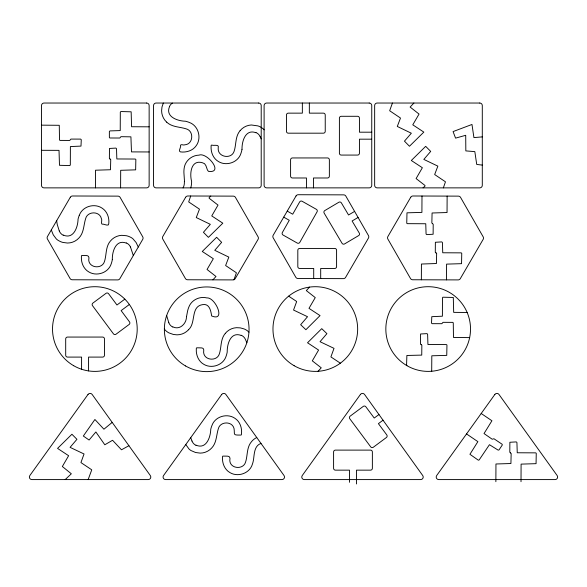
<?xml version="1.0" encoding="UTF-8"?>
<svg xmlns="http://www.w3.org/2000/svg" width="587" height="587" viewBox="0 0 587 587"><rect width="100%" height="100%" fill="white"/><g stroke="black" fill="none" stroke-linecap="round" stroke-linejoin="round"><path stroke-width="0.88" d="M149.142 151.96L131.488 151.894L130.916 136.844L120.922 136.676L119.792 138.026L109.813 137.989L109.373 137.431L109.365 131.539L109.952 130.908L120.232 130.585L120.313 112.168L120.856 111.537L131.15 111.809L131.576 126.733L149.142 126.821M469.651 337.613L453.48 337.444L453.267 322.916L452.863 322.373L443.024 322.336L441.85 323.694L432.105 323.672L431.526 323.129L431.79 316.672L442.4 316.202L442.459 297.822L442.914 297.213L453.296 297.462L453.685 312.365L467.149 312.475M186.549 316.459L187.591 311.022A25.953 25.953 0 0 1 188.823 307.126C191.399 300.016 199.624 296.039 206.851 297.917C215.378 297.051 226.347 322.146 211.643 315.945C210.99 312.064 209.985 303.288 202.72 304.616C190.298 306.377 196.307 322.96 188.515 329.74M186.49 316.833C186.461 323.635 179.835 330.342 172.916 326.9M112.322 259.659C112.073 251.83 115.72 239.063 126.227 243.077M242.013 149.311C241.807 141.474 245.381 128.722 255.917 132.721M190.702 195.999L188.684 201.921L199.47 209.155L196.271 217.564L210.322 224.329L203.432 232.298L208.407 237.361L222.811 223.177L211.753 215.928L218.019 205.098L209.163 198.259L209.133 197.621L210.792 196.065M88.145 479.586L91.755 469.827L80.933 462.571L84.044 453.986L70.08 447.353L76.934 439.311L71.922 434.248L57.555 448.395L68.628 455.717L62.347 466.511L71.328 473.782L65.194 479.586M233.964 279.728L236.429 272.794L225.613 265.529L228.827 257.113L214.761 250.319L221.644 242.343L216.632 237.28L202.266 251.471L213.323 258.72L207.05 269.47L215.979 276.477L212.912 279.845M392.432 103.033L389.665 110.745L400.495 118.046L397.296 126.454L411.34 133.22L404.458 141.151L409.462 146.251L423.829 132.104L412.778 124.818L419.045 114.069L410.122 107.054L413.901 103.033M443.361 187.869L445.467 181.809L434.659 174.544L437.858 166.136L423.829 159.407L430.697 151.402L425.685 146.339L411.318 160.486L422.361 167.735L416.102 178.565L424.988 185.47L424.973 186.108L423.08 187.869M169.577 106.482C165.028 116.776 177.59 121.069 185.419 121.223A25.953 25.953 0 0 1 189.322 122.456C198.45 125.655 201.847 138.004 196.219 145.686C192.815 150.705 186.321 152.664 180.495 151.908C177.692 151.475 181.552 146.662 180.532 145.165C181.427 143.976 183.504 145.517 184.7 144.82C193.431 144.446 194.246 130.718 185.991 128.802C179.534 126.755 171.91 127.166 166.701 122.147M79.296 215.334C82.4 206.411 94.287 202.926 101.999 208.084C107.12 211.247 109.395 217.608 108.8 223.42C109.219 227.147 103.628 223.537 102.028 224.131C100.803 223.412 102.424 219.934 101.338 218.452C99.555 210.814 87.36 211.159 85.629 218.657C83.581 225.115 83.992 232.738 78.981 237.948A15.607 15.607 0 0 1 67.498 243.04L62.868 242.424A19.122 19.122 0 0 1 60.285 241.514L58.252 240.435A13.031 13.031 0 0 1 56.279 238.887L53.278 234.866L51.296 229.95M163.325 103.033L161.997 106.981L161.608 110.672A15.607 15.607 0 0 0 166.693 122.162M240.12 130.666C235.093 136.397 236.385 144.468 234.132 151.241C231.513 159.686 217.388 157.235 218.21 148.115C219.721 143.742 214.02 146.024 211.591 145.106C211.115 145.099 211.063 145.914 211.093 146.523C210.762 152.349 213.264 158.6 218.489 161.572C226.457 166.473 238.315 162.408 240.971 153.266A25.953 25.953 0 0 0 241.998 149.311M225.335 333.365C220.308 339.095 221.6 347.166 219.347 353.939C217.073 361.533 204.349 360.653 203.623 352.501C204.401 346.844 202.464 348.069 196.931 347.805C196.205 347.731 196.307 348.847 196.3 349.404C196.014 355.238 198.604 361.475 203.887 364.373C211.848 369.12 223.544 365.033 226.186 355.964A25.953 25.953 0 0 0 227.213 352.009C227.037 344.173 230.588 331.42 241.132 335.419M309.525 287.102L306.326 290.594L315.256 297.602L308.989 308.351L320.047 315.601L305.9 329.725L300.661 324.721L307.537 316.716L293.551 310.053L296.677 301.498L288.643 296.164M318.059 371.3L321.243 367.822L312.313 360.851L318.587 350.065L307.529 342.771L321.742 328.654L326.908 333.651L320.04 341.7L334.018 348.362L330.892 356.911L340.357 363.184M112.19 422.398L103.928 429.214L94.911 419.485L83.332 436.031L89.085 440.03L95.864 431.966L104.802 444.777L112.565 440.272L121.487 449.803L128.913 445.702M124.84 299.143L116.967 304.998L108.58 293.713A1.842 1.842 0 0 0 106.005 293.339L92.878 303.09A1.842 1.842 0 0 0 92.504 305.666L113.438 333.834A1.842 1.842 0 0 0 116.013 334.216L129.14 324.457A1.842 1.842 0 0 0 129.514 321.881L121.135 310.604L129.353 304.484M378.96 414.532L374.235 418.047L365.848 406.769A1.842 1.842 0 0 0 363.28 406.387L350.153 416.146A1.842 1.842 0 0 0 349.771 418.714L370.713 446.883A1.842 1.842 0 0 0 373.281 447.265L386.407 437.506A1.842 1.842 0 0 0 386.789 434.938L378.402 423.653L383.032 420.211M354.599 211.393L348.546 214.981L341.377 202.889A1.842 1.842 0 0 0 338.86 202.244L324.794 210.579A1.842 1.842 0 0 0 324.149 213.103L342.045 243.297A1.842 1.842 0 0 0 344.562 243.935L358.635 235.6A1.842 1.842 0 0 0 359.273 233.076L352.112 220.983L358.077 217.454M256.754 437.52L255.36 438.291A15.489 15.489 0 0 0 251.53 441.659C246.496 447.389 247.787 455.461 245.535 462.233C243.26 469.82 230.537 468.94 229.81 460.795C230.874 455.094 227.983 456.268 222.921 456.121C222.502 456.158 222.48 456.928 222.495 457.515C222.165 463.341 224.667 469.593 229.891 472.564C237.86 477.466 249.717 473.401 252.373 464.258A25.953 25.953 0 0 0 253.401 460.296C254.391 454.426 254.01 445.694 261.01 443.456M482.294 136.888L473.922 137.6L471.977 124.466L453.076 131.583L455.563 138.128L465.711 135.304L465.829 150.896L474.832 151.622L476.725 164.441L482.294 165.094M41.494 125.156L59.272 125.295L59.514 139.86L59.918 140.403L69.758 140.44L70.939 139.082L80.683 139.104L81.27 139.735L80.991 146.104L70.389 146.574L70.323 164.954L69.831 165.571L59.485 165.307L59.016 150.36L41.494 150.301M371.747 132.192L359.435 132.192L359.435 118.134A1.842 1.842 0 0 0 357.6 116.292L341.245 116.292A1.842 1.842 0 0 0 339.403 118.134L339.403 153.229A1.842 1.842 0 0 0 341.245 155.071L357.6 155.071A1.842 1.842 0 0 0 359.435 153.229L359.435 139.178L371.586 139.178M110.018 159.062L110.745 159.649L110.473 169.738L95.52 170.215L95.461 187.869M447.133 196.102L447.045 212.531L432.083 212.993L431.849 223.053L432.575 223.64M435.921 252.88L436.647 253.467L436.412 263.526L421.429 264.033L421.363 279.794M431.702 371.241L431.812 355.795L446.751 355.384L446.949 344.98L446.355 344.576L427.938 344.488L427.615 334.216L426.984 333.629L420.571 333.988L420.49 344.004L421.217 344.591M521.014 481.685L521.095 464.119L536.063 463.664L536.254 453.259L535.667 452.856L517.242 452.768L516.927 442.495L516.289 441.908L509.876 442.268L509.795 452.239L510.521 452.878M110.158 159.062L109.387 158.424L109.468 148.452L115.881 148.093L116.512 148.68L116.835 158.96L135.252 159.04L135.846 159.444L135.648 169.848L120.687 170.303L120.599 187.869M432.428 223.64L433.206 224.227L433.125 234.25L426.712 234.609L426.074 234.022L425.758 223.75L407.341 223.662L406.747 223.258L406.982 212.824L421.906 212.399L421.994 196.021M436.06 252.88L435.29 252.241L435.371 242.27L441.784 241.91L442.415 242.497L442.737 252.77L461.155 252.858L461.749 253.261L461.551 263.666L446.59 264.121L446.502 279.874M421.077 344.591L421.848 345.185L421.745 355.106L406.879 355.473L406.564 365.452M510.382 452.878L511.16 453.465L510.917 463.525L495.956 463.987L495.868 481.685M63.308 235.071C73.588 239.621 77.917 227.059 78.049 219.222A25.953 25.953 0 0 1 79.282 215.326M196.014 445.151C206.331 449.693 210.557 437.146 210.755 429.302A25.953 25.953 0 0 1 211.988 425.406C215.143 416.425 227.169 412.962 234.873 418.274C239.944 421.503 242.123 427.879 241.492 433.683C241.462 434.285 241.44 435.187 240.795 435.062C232.247 435.194 235.035 434.703 234.037 428.532C232.254 420.894 220.066 421.231 218.335 428.737C216.287 435.194 216.691 442.818 211.68 448.02A15.607 15.607 0 0 1 200.196 453.113L195.566 452.504L191.039 450.567A13.046 13.046 0 0 1 189.007 448.989L185.778 444.557M287.234 211.107L292.708 214.204L299.634 201.965A1.842 1.842 0 0 1 302.136 201.275L316.371 209.324A1.842 1.842 0 0 1 317.068 211.826L299.788 242.38A1.842 1.842 0 0 1 297.286 243.077L283.044 235.02A1.842 1.842 0 0 1 282.354 232.518L289.274 220.279L283.719 217.139M481.193 413.49L491.928 420.762L484.026 433.558L492.244 439.252L493.931 438.746L502.178 444.286L502.289 444.997L499.001 449.936L498.158 450.134L489.441 444.697L479.139 459.966L478.339 460.193L469.93 454.294L477.877 441.644L466.533 433.932M164.367 329.08L165.086 329.938A13.362 13.362 0 0 0 168.917 332.88L173.341 334.451L177.032 334.839A15.607 15.607 0 0 0 188.53 329.755M260.166 136.624L261.208 138.877M130.475 246.973L133.315 255.55M168.807 322.755L166.664 315.535M190.716 437.675L191.971 441.035M59.265 230.955L57.313 224.696A53.079 53.079 0 0 1 56.756 221.358L56.668 220.712M138.283 247.01L136.074 242.468L132.933 238.799A13.031 13.031 0 0 0 130.938 237.419L128.905 236.48A19.129 19.129 0 0 0 126.293 235.71L121.634 235.328A15.607 15.607 0 0 0 110.422 241C105.425 246.76 106.687 254.817 104.442 261.597C102.167 269.184 89.444 268.303 88.718 260.151C89.914 254.465 86.7 255.653 81.828 255.477C81.241 255.638 81.461 256.68 81.388 257.238C81.153 263.02 83.758 269.162 88.982 272.023C96.943 276.77 108.639 272.684 111.281 263.614A25.953 25.953 0 0 0 112.308 259.659M246.848 342.749L245.381 339.323A8.005 8.005 0 0 0 241.206 335.25M184.501 181.5L183.914 172.739A25.953 25.953 0 0 1 184.105 168.652C184.78 161.19 191.589 155.269 198.993 155.144C206.947 151.886 224.337 173.591 208.429 171.338C206.345 170.047 206.91 163.245 202.456 162.76C191.01 159.319 189.454 173.547 191.611 181.346A21.103 21.103 0 0 1 190.746 187.877M356.478 483.967L356.478 470.15L370.529 470.15A1.842 1.842 0 0 0 372.371 468.309L372.371 451.953A1.842 1.842 0 0 0 370.529 450.112L335.434 450.112A1.842 1.842 0 0 0 333.592 451.953L333.592 468.309A1.842 1.842 0 0 0 335.434 470.15L349.492 470.15L349.492 482.301M320.693 278.561L320.693 268.464L334.751 268.464A1.842 1.842 0 0 0 336.586 266.623L336.586 250.267A1.842 1.842 0 0 0 334.751 248.433L299.649 248.433A1.842 1.842 0 0 0 297.814 250.267L297.814 266.623A1.842 1.842 0 0 0 299.649 268.464L313.707 268.464L313.707 278.546M313.465 187.869L313.465 177.986L327.524 177.986A1.842 1.842 0 0 0 329.366 176.144L329.366 159.789A1.842 1.842 0 0 0 327.524 157.947L292.429 157.947A1.842 1.842 0 0 0 290.587 159.789L290.587 176.144A1.842 1.842 0 0 0 292.429 177.986L306.487 177.986L306.487 187.869M309.342 103.033L309.342 113.144L323.393 113.144A1.842 1.842 0 0 1 325.235 114.986L325.235 131.341A1.842 1.842 0 0 1 323.393 133.183L288.298 133.183A1.842 1.842 0 0 1 286.456 131.341L286.456 114.986A1.842 1.842 0 0 1 288.298 113.144L302.356 113.144L302.356 103.033M88.571 370.918L88.571 357.094L102.63 357.094A1.842 1.842 0 0 0 104.471 355.26L104.471 338.904A1.842 1.842 0 0 0 102.63 337.063L67.534 337.063A1.842 1.842 0 0 0 65.693 338.904L65.693 355.26A1.842 1.842 0 0 0 67.534 357.094L81.586 357.094L81.586 369.252M195.926 445.32A8.005 8.005 0 0 1 192 441.02M225.32 333.35A15.607 15.607 0 0 1 236.539 327.685L240.244 327.876L243.869 328.852A13.765 13.765 0 0 1 248.969 332.169M172.761 327.04A8.005 8.005 0 0 1 168.836 322.747M264.165 129.837A14.315 14.315 0 0 0 257.913 125.897L251.324 124.98A15.607 15.607 0 0 0 240.112 130.652M255.991 132.552A8.005 8.005 0 0 1 260.136 136.639M184.347 181.508A11.703 11.703 0 0 1 183.078 187.921M169.533 106.467A7.073 7.073 0 0 1 172.395 103.114M126.3 242.901A8.005 8.005 0 0 1 130.446 246.988M63.227 235.248A8.005 8.005 0 0 1 59.302 230.948M70.308 197.254L47.466 236.532A2.539 2.539 0 0 0 47.459 239.07L70.051 278.487A2.539 2.539 0 0 0 72.245 279.764L117.679 279.904A2.539 2.539 0 0 0 119.887 278.642L142.722 239.371A2.539 2.539 0 0 0 142.729 236.825L120.137 197.408A2.539 2.539 0 0 0 117.943 196.131L72.509 195.992A2.539 2.539 0 0 0 70.308 197.254M185.639 197.254L162.797 236.532A2.539 2.539 0 0 0 162.79 239.07L185.382 278.487A2.539 2.539 0 0 0 187.583 279.764L233.017 279.904A2.539 2.539 0 0 0 235.218 278.642L258.06 239.371A2.539 2.539 0 0 0 258.067 236.825L235.468 197.408A2.539 2.539 0 0 0 233.274 196.131L187.84 195.992A2.539 2.539 0 0 0 185.639 197.254M296.024 195.985L273.19 235.262A2.539 2.539 0 0 0 273.175 237.801L295.775 277.218A2.539 2.539 0 0 0 297.969 278.495L343.402 278.634A2.539 2.539 0 0 0 345.604 277.372L368.445 238.095A2.539 2.539 0 0 0 368.453 235.556L345.86 196.139A2.539 2.539 0 0 0 343.659 194.862L298.225 194.723A2.539 2.539 0 0 0 296.024 195.985M410.731 197.254L387.89 236.532A2.539 2.539 0 0 0 387.882 239.07L410.482 278.487A2.539 2.539 0 0 0 412.676 279.764L458.109 279.904A2.539 2.539 0 0 0 460.311 278.642L483.152 239.371A2.539 2.539 0 0 0 483.16 236.825L460.568 197.408A2.539 2.539 0 0 0 458.366 196.131L412.932 195.992A2.539 2.539 0 0 0 410.731 197.254M88.021 394.449L29.827 475.573A2.539 2.539 0 0 0 31.889 479.586L148.276 479.586A2.539 2.539 0 0 0 150.338 475.573L92.144 394.449A2.539 2.539 0 0 0 88.021 394.449M221.725 394.449L163.531 475.573A2.539 2.539 0 0 0 165.593 479.586L281.98 479.586A2.539 2.539 0 0 0 284.049 475.573L225.856 394.449A2.539 2.539 0 0 0 221.725 394.449M360.425 394.449L302.232 475.573A2.539 2.539 0 0 0 304.293 479.586L420.681 479.586A2.539 2.539 0 0 0 422.75 475.573L364.556 394.449A2.539 2.539 0 0 0 360.425 394.449M494.856 394.449L436.662 475.573A2.539 2.539 0 0 0 438.724 479.586L555.111 479.586A2.539 2.539 0 0 0 557.173 475.573L498.979 394.449A2.539 2.539 0 0 0 494.856 394.449M146.603 103.033L44.032 103.033A2.539 2.539 0 0 0 41.494 105.572L41.494 185.331A2.539 2.539 0 0 0 44.032 187.869L146.603 187.869A2.539 2.539 0 0 0 149.142 185.331L149.142 105.572A2.539 2.539 0 0 0 146.603 103.033M258.669 103.033L156.098 103.033A2.539 2.539 0 0 0 153.559 105.572L153.559 185.331A2.539 2.539 0 0 0 156.098 187.869L258.669 187.869A2.539 2.539 0 0 0 261.208 185.331L261.208 105.572A2.539 2.539 0 0 0 258.669 103.033M369.208 103.033L266.645 103.033A2.539 2.539 0 0 0 264.106 105.572L264.106 185.331A2.539 2.539 0 0 0 266.645 187.869L369.208 187.869A2.539 2.539 0 0 0 371.747 185.331L371.747 105.572A2.539 2.539 0 0 0 369.208 103.033M479.755 103.033L377.192 103.033A2.539 2.539 0 0 0 374.653 105.572L374.653 185.331A2.539 2.539 0 0 0 377.192 187.869L479.755 187.869A2.539 2.539 0 0 0 482.294 185.331L482.294 105.572A2.539 2.539 0 0 0 479.755 103.033M73.698 365.716A42.337 42.337 0 0 0 137.204 329.043A42.337 42.337 0 0 0 73.698 292.377A42.337 42.337 0 0 0 73.698 365.716M185.543 365.95A42.337 42.337 0 0 0 249.049 329.278A42.337 42.337 0 0 0 185.543 292.612A42.337 42.337 0 0 0 185.543 365.95M294.146 365.716A42.337 42.337 0 0 0 357.652 329.043A42.337 42.337 0 0 0 294.146 292.377A42.337 42.337 0 0 0 294.146 365.716M407.011 365.716A42.337 42.337 0 0 0 470.525 329.043A42.337 42.337 0 0 0 407.011 292.377A42.337 42.337 0 0 0 407.011 365.716"/></g></svg>
